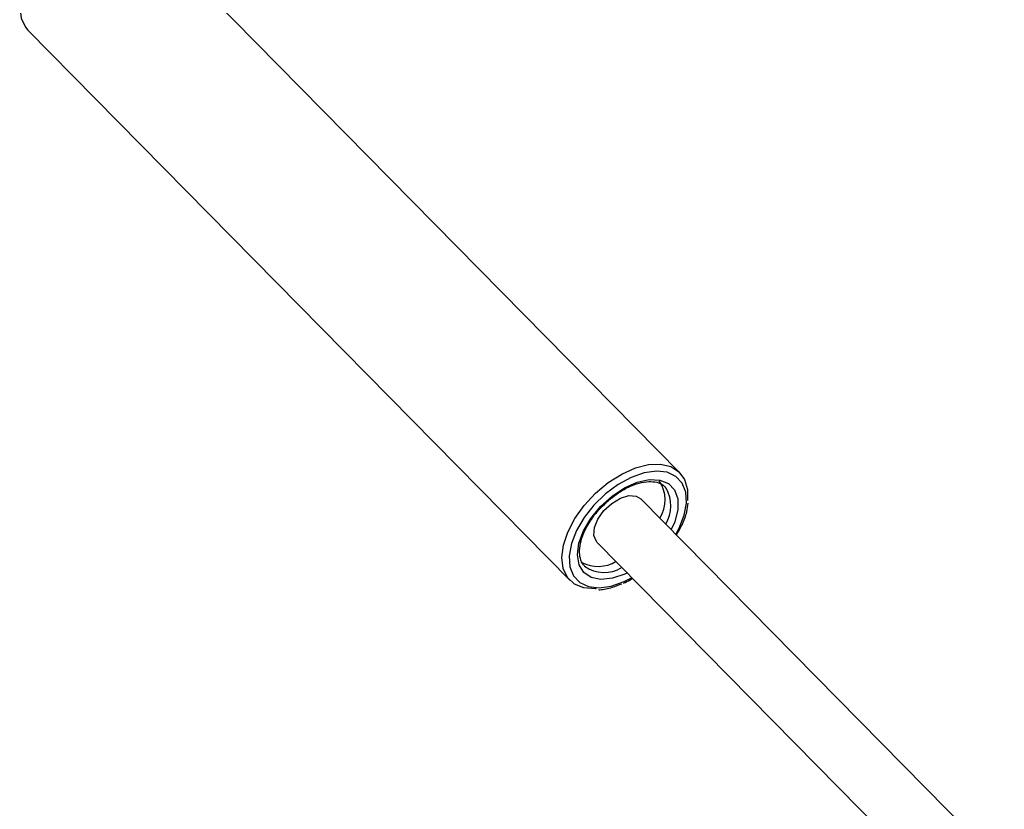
# Model space of a CAD drawing. Header units: millimetres. Extents: x 15 to 1184, y 5 to 836.
# Drawn here: x 251.85 to 271.05, y 684.93 to 700.32 of the extents above; entities that cross this region are included whole.
import ezdxf

# ---------------------------------------------------------------- set-up
doc = ezdxf.new("R2010")
doc.units = ezdxf.units.MM

msp = doc.modelspace()

# ---------------------------------------------------------------- linework, layer by layer
at = {"color": 7, "linetype": 'Continuous', "lineweight": 25}
for p, q in [((264.715, 691.499), (254.145, 702.227)), ((252.008, 700.122), (262.578, 689.393)), ((271.045, 683.792), (263.959, 690.984)), ((263.104, 690.142), (270.19, 682.949)), ((262.852, 689.686), (262.863, 689.674))]:
    msp.add_line(p, q, dxfattribs=at)
at = {"color": 8, "linetype": 'Continuous', "lineweight": 25}
msp.add_line((263.636, 689.373), (263.787, 689.449), dxfattribs=at)
at = {"color": 7, "linetype": 'Continuous', "lineweight": 25, "flags": 128}
for points in [[(254.145, 702.227), (254.132, 702.24), (253.972, 702.343), (253.771, 702.39), (253.537, 702.381), (253.281, 702.315), (253.016, 702.196), (252.754, 702.029), (252.507, 701.823), (252.286, 701.586), (252.103, 701.329), (251.965, 701.066), (251.879, 700.808), (251.849, 700.566), (251.876, 700.354), (251.959, 700.179), (252.008, 700.122)], [(263.087, 689.229), (263.066, 689.228), (262.847, 689.248), (262.665, 689.323), (262.53, 689.451), (262.446, 689.625), (262.419, 689.838), (262.449, 690.079), (262.535, 690.337), (262.673, 690.601), (262.857, 690.857), (263.077, 691.094), (263.324, 691.301), (263.587, 691.468), (263.852, 691.587), (264.107, 691.652), (264.341, 691.662), (264.542, 691.614), (264.702, 691.512), (264.812, 691.36), (264.868, 691.165), (264.868, 690.952)], [(264.455, 691.19), (264.452, 691.194), (264.43, 691.218)], [(263.104, 690.142), (263.093, 690.155), (263.044, 690.27), (263.054, 690.422), (263.122, 690.59), (263.239, 690.754), (263.391, 690.896), (263.561, 690.998), (263.727, 691.047), (263.869, 691.037), (263.959, 690.984)]]:
    msp.add_lwpolyline(points, dxfattribs=at)
at = {"color": 8, "linetype": 'Continuous', "lineweight": 25, "flags": 128}
for points in [[(264.641, 690.291), (264.705, 690.41), (264.804, 690.663), (264.848, 690.901), (264.834, 691.114), (264.764, 691.291), (264.641, 691.422), (264.47, 691.502), (264.262, 691.525), (264.025, 691.492), (263.772, 691.403), (263.516, 691.263), (263.269, 691.079), (263.044, 690.861), (262.852, 690.619), (262.703, 690.365), (262.604, 690.113), (262.56, 689.874), (262.574, 689.661), (262.644, 689.485), (262.767, 689.354), (262.938, 689.274), (263.147, 689.251), (263.383, 689.284), (263.636, 689.373), (263.636, 689.373)], [(263.696, 689.541), (263.646, 689.518), (263.404, 689.436), (263.181, 689.414), (262.99, 689.452), (262.845, 689.55), (262.754, 689.7), (262.722, 689.894), (262.752, 690.118), (262.842, 690.36), (262.986, 690.603), (263.175, 690.833), (263.397, 691.035), (263.639, 691.196), (263.885, 691.306), (264.119, 691.359), (264.328, 691.35), (264.497, 691.282), (264.616, 691.157), (264.678, 690.983), (264.679, 690.773), (264.619, 690.538), (264.55, 690.384)]]:
    msp.add_lwpolyline(points, dxfattribs=at)
at = {"color": 7, "linetype": 'Continuous', "lineweight": 25}
for centre, radius, start, end in [((263.779, 690.959), 0.655, 327.4471, 34.9983), ((263.122, 690.351), 0.685, 242.5456, 301.2985)]:
    msp.add_arc(centre, radius, start, end, dxfattribs=at)
at = {"color": 8, "linetype": 'Continuous', "lineweight": 25}
for centre, radius, start, end in [((263.847, 690.848), 0.697, 329.0899, 29.3228), ((263.247, 690.193), 0.645, 233.5093, 302.5142)]:
    msp.add_arc(centre, radius, start, end, dxfattribs=at)
at = {"color": 7, "linetype": 'Continuous', "lineweight": 25}
for points, knots in [([(263.25, 690.876), (263.282, 690.908), (263.376, 691.003), (263.555, 691.128), (263.769, 691.242), (263.976, 691.309), (264.161, 691.329), (264.31, 691.301), (264.404, 691.255), (264.436, 691.205), (264.446, 691.19)], [0, 0, 0, 0, 0.074805, 0.220114, 0.364857, 0.508649, 0.651374, 0.793832, 0.938755, 1, 1, 1, 1]), ([(264.654, 690.278), (264.693, 690.345), (264.78, 690.497), (264.857, 690.71), (264.873, 690.846), (264.88, 690.902)], [0, 0, 0, 0, 0.3179548, 0.7183197, 1, 1, 1, 1]), ([(262.856, 689.686), (262.851, 689.69), (262.811, 689.722), (262.776, 689.815), (262.757, 689.975), (262.787, 690.164), (262.866, 690.373), (262.991, 690.585), (263.122, 690.758), (263.218, 690.847), (263.25, 690.876)], [0, 0, 0, 0, 0.021859, 0.186484, 0.328133, 0.478907, 0.6281, 0.777328, 0.927125, 1, 1, 1, 1]), ([(263.62, 689.34), (263.665, 689.36), (263.725, 689.387), (263.784, 689.426), (263.8, 689.436)], [0, 0, 0, 0, 0.741487, 1, 1, 1, 1]), ([(263.134, 689.214), (263.143, 689.213), (263.227, 689.211), (263.382, 689.248), (263.529, 689.305), (263.591, 689.33)], [0, 0, 0, 0, 0.064237, 0.598895, 1, 1, 1, 1])]:
    msp.add_open_spline(points, degree=3, knots=knots, dxfattribs=at)

doc.saveas('drawing.dxf')
